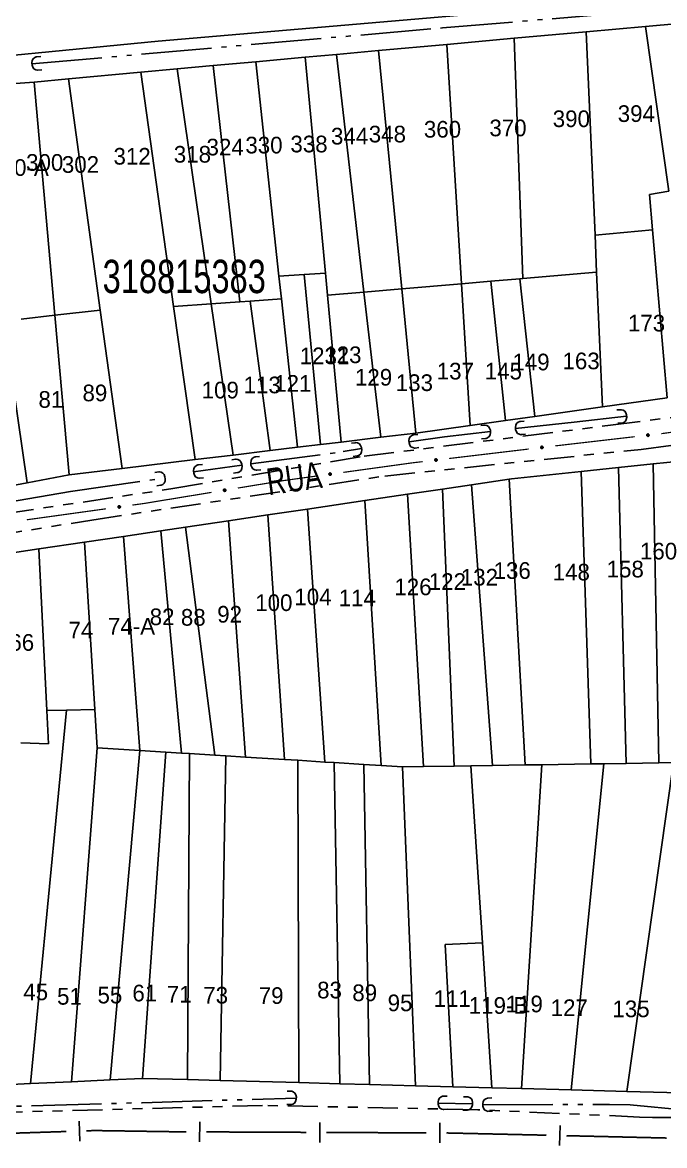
# Model space of a CAD drawing. Extents: x 201225 to 202591, y 4854937 to 4856079.
# Drawn here: x 201627.3 to 201723.5, y 4854939.4 to 4855107.8 of the extents above; entities that cross this region are included whole.
import ezdxf
from ezdxf.enums import TextEntityAlignment as Align

# ---------------------------------------------------------------- set-up
doc = ezdxf.new("R2010")
doc.units = 0
doc.header["$LTSCALE"] = 1.5
doc.header["$MEASUREMENT"] = 0
doc.linetypes.add('TRACO_05', pattern=[11, 7, -1, 0.5, -1, 0.5, -1])
doc.linetypes.add('TRACO_25', pattern=[8, 3, -1, 1, -1, 1, -1])
for name, color, linetype in [('CD_MALHA_LOTES', 7, 'CONTINUOUS'), ('CD_TXT_QUADRA', 2, 'CONTINUOUS'), ('HD-VALAS-DRENOS', 170, 'CONTINUOUS'), ('LM-LIM-SETORES-BAIRROS', 250, 'CONTINUOUS'), ('RU-QUADRA', 210, 'CONTINUOUS'), ('SV-BUEIRO-VALA', 7, 'CONTINUOUS'), ('SV-EIXO-RUA-N-PAV', 6, 'CONTINUOUS'), ('SV-RUA-NAO-PAV', 7, 'CONTINUOUS'), ('SV-RUA-PAVIM', 7, 'CONTINUOUS'), ('SV-TXT-RUA-N-PAV', 7, 'CONTINUOUS'), ('Th_NmrPort', 7, 'CONTINUOUS')]:
    doc.layers.add(name, color=color, linetype=linetype)
doc.styles.add('ARIAL', font='ARIAL.SHX')

# ---------------------------------------------------------------- blocks, each defined once
blk = doc.blocks.new('COD120', base_point=(202325.86, 4856054.02))
at = {"layer": 'SV-BUEIRO-VALA'}
blk.add_lwpolyline([(202324.86, 4856052.62), (202324.86, 4856053.203333), (202324.86, 4856053.290833), (202324.943333, 4856053.524167), (202325.11, 4856053.786667), (202325.36, 4856053.9325), (202325.693333, 4856054.02), (202326.026667, 4856054.02), (202326.36, 4856053.9325), (202326.61, 4856053.786667), (202326.776667, 4856053.524167), (202326.86, 4856053.290833), (202326.86, 4856053.203333), (202326.86, 4856052.62)], dxfattribs=at)

msp = doc.modelspace()

# ---------------------------------------------------------------- linework, layer by layer
at = {"layer": 'CD_MALHA_LOTES', "linetype": 'Continuous', "flags": 128}
for points in [[(201701.03, 4855105.47), (201711.81, 4855106.45)], [(201711.81, 4855106.45), (201720.7, 4855107.25)], [(201713.13, 4855075.93), (201711.81, 4855106.45)], [(201720.7, 4855107.25), (201725.68, 4855107.71)], [(201724.19, 4855082.54), (201720.7, 4855107.25)], [(201690.9, 4855104.55), (201701.03, 4855105.47)], [(201702.3, 4855069.46), (201701.03, 4855105.47)], [(201669.69, 4855102.62), (201674.37, 4855103.05)], [(201674.37, 4855103.05), (201680.65, 4855103.62)], [(201678.49, 4855067.41), (201674.37, 4855103.05)], [(201680.65, 4855103.62), (201690.9, 4855104.55)], [(201684.14, 4855067.89), (201680.65, 4855103.62)], [(201693.1, 4855068.67), (201690.9, 4855104.55)], [(201650.49, 4855100.88), (201655.88, 4855101.37)], [(201655.88, 4855101.37), (201662.27, 4855101.95)], [(201659.89, 4855065.96), (201655.88, 4855101.37)], [(201662.27, 4855101.95), (201669.69, 4855102.62)], [(201665.75, 4855069.79), (201662.27, 4855101.95)], [(201672.71, 4855070.23), (201669.69, 4855102.62)], [(201634.18, 4855099.39), (201645.06, 4855100.38)], [(201645.06, 4855100.38), (201650.49, 4855100.88)], [(201649.95, 4855065.25), (201645.06, 4855100.38)], [(201655.6, 4855065.65), (201650.49, 4855100.88)], [(201624.09, 4855098.57), (201629.07, 4855098.91)], [(201629.07, 4855098.91), (201634.18, 4855099.39)], [(201632.17, 4855063.94), (201629.07, 4855098.91)], [(201638.95, 4855064.7), (201634.18, 4855099.39)], [(201721.28, 4855082.06), (201724.19, 4855082.54)], [(201721.75, 4855076.75), (201721.28, 4855082.06)], [(201713.13, 4855075.93), (201721.75, 4855076.75)], [(201723.96, 4855051.56), (201721.75, 4855076.75)], [(201713.37, 4855070.41), (201713.13, 4855075.93)], [(201665.75, 4855069.79), (201669.52, 4855070.03)], [(201666.12, 4855066.4), (201665.75, 4855069.79)], [(201669.52, 4855070.03), (201672.71, 4855070.23)], [(201671.95, 4855044.55), (201669.52, 4855070.03)], [(201673.01, 4855066.94), (201672.71, 4855070.23)], [(201697.51, 4855069.05), (201701.87, 4855069.42)], [(201701.87, 4855069.42), (201702.3, 4855069.46)], [(201704.1, 4855048.78), (201701.87, 4855069.42)], [(201702.3, 4855069.46), (201713.37, 4855070.41)], [(201714.25, 4855050.21), (201713.37, 4855070.41)], [(201678.49, 4855067.41), (201684.14, 4855067.89)], [(201684.14, 4855067.89), (201693.1, 4855068.67)], [(201686.26, 4855046.27), (201684.14, 4855067.89)], [(201693.1, 4855068.67), (201697.51, 4855069.05)], [(201694.4, 4855047.41), (201693.1, 4855068.67)], [(201699.71, 4855048.16), (201697.51, 4855069.05)], [(201655.6, 4855065.65), (201659.89, 4855065.96)], [(201661.44, 4855066.07), (201659.89, 4855065.96)], [(201661.44, 4855066.07), (201666.12, 4855066.4)], [(201664.43, 4855043.64), (201661.44, 4855066.07)], [(201668.53, 4855044.14), (201666.12, 4855066.4)], [(201673.01, 4855066.94), (201678.49, 4855067.41)], [(201675.06, 4855044.92), (201673.01, 4855066.94)], [(201681.01, 4855045.64), (201678.49, 4855067.41)], [(201632.17, 4855063.94), (201638.95, 4855064.7)], [(201642.22, 4855040.97), (201638.95, 4855064.7)], [(201649.95, 4855065.25), (201655.6, 4855065.65)], [(201653.16, 4855042.29), (201649.95, 4855065.25)], [(201658.89, 4855042.98), (201655.6, 4855065.65)], [(201628.01, 4855038.83), (201624.52, 4855063.08)], [(201627.09, 4855063.37), (201632.17, 4855063.94)], [(201634.29, 4855040.03), (201632.17, 4855063.94)], [(201723.96, 4855051.56), (201714.25, 4855050.21)], [(201714.25, 4855050.21), (201704.1, 4855048.78)], [(201694.4, 4855047.41), (201686.26, 4855046.27)], [(201699.71, 4855048.16), (201694.4, 4855047.41)], [(201704.1, 4855048.78), (201699.71, 4855048.16)], [(201681.01, 4855045.64), (201675.06, 4855044.92)], [(201686.26, 4855046.27), (201681.01, 4855045.64)], [(201668.53, 4855044.14), (201664.43, 4855043.64)], [(201671.95, 4855044.55), (201668.53, 4855044.14)], [(201675.06, 4855044.92), (201671.95, 4855044.55)], [(201653.16, 4855042.29), (201642.22, 4855040.97)], [(201658.89, 4855042.98), (201653.16, 4855042.29)], [(201664.43, 4855043.64), (201658.89, 4855042.98)], [(201721.85, 4855041.64), (201727.98, 4855042.28)], [(201642.22, 4855040.97), (201634.29, 4855040.03)], [(201711.07, 4855040.51), (201716.67, 4855041.1)], [(201716.67, 4855041.1), (201721.85, 4855041.64)], [(201717.82, 4854996.74), (201716.67, 4855041.1)], [(201722.7, 4854996.82), (201721.85, 4855041.64)], [(201634.29, 4855040.03), (201628.01, 4855038.83)], [(201694.59, 4855038.52), (201700.28, 4855039.37)], [(201700.28, 4855039.37), (201700.62, 4855039.42)], [(201702.63, 4854996.5), (201700.28, 4855039.37)], [(201700.62, 4855039.42), (201711.07, 4855040.51)], [(201712.52, 4854996.66), (201711.07, 4855040.51)], [(201628.01, 4855038.83), (201621.54, 4855037.6)], [(201685.03, 4855037.1), (201690.28, 4855037.88)], [(201690.28, 4855037.88), (201694.59, 4855038.52)], [(201692.02, 4854996.33), (201690.28, 4855037.88)], [(201697.76, 4854996.42), (201694.59, 4855038.52)], [(201670.01, 4855034.87), (201678.63, 4855036.15)], [(201678.63, 4855036.15), (201685.03, 4855037.1)], [(201681.09, 4854996.41), (201678.63, 4855036.15)], [(201687.43, 4854996.26), (201685.03, 4855037.1)], [(201658.18, 4855033.11), (201664.1, 4855033.99)], [(201664.1, 4855033.99), (201670.01, 4855034.87)], [(201666.57, 4854997.32), (201664.1, 4855033.99)], [(201672.63, 4854996.94), (201670.01, 4855034.87)], [(201648.06, 4855031.61), (201651.75, 4855032.16)], [(201651.75, 4855032.16), (201658.18, 4855033.11)], [(201656.15, 4854997.97), (201651.75, 4855032.16)], [(201660.75, 4854997.69), (201658.18, 4855033.11)], [(201636.61, 4855029.91), (201642.44, 4855030.77)], [(201642.44, 4855030.77), (201648.06, 4855031.61)], [(201644.89, 4854998.68), (201642.44, 4855030.77)], [(201651.13, 4854998.29), (201648.06, 4855031.61)], [(201619.15, 4855027.31), (201629.74, 4855028.89)], [(201629.74, 4855028.89), (201636.61, 4855029.91)], [(201630.94, 4855004.66), (201629.74, 4855028.89)], [(201638.15, 4855004.82), (201636.61, 4855029.91)], [(201628.48, 4854948.72), (201633.91, 4855004.73)], [(201633.91, 4855004.73), (201630.94, 4855004.66)], [(201631.19, 4854999.65), (201630.94, 4855004.66)], [(201638.15, 4855004.82), (201633.91, 4855004.73)], [(201638.5, 4854999.08), (201638.15, 4855004.82)], [(201627.04, 4854999.8), (201631.19, 4854999.65)], [(201634.65, 4854949), (201638.5, 4854999.08)], [(201644.89, 4854998.68), (201638.5, 4854999.08)], [(201640.45, 4854949.27), (201644.89, 4854998.68)], [(201644.89, 4854998.68), (201648.77, 4854998.44)], [(201645.29, 4854949.49), (201648.77, 4854998.44)], [(201648.77, 4854998.44), (201651.13, 4854998.29)], [(201652.34, 4854998.21), (201651.13, 4854998.29)], [(201652.04, 4854949.32), (201652.34, 4854998.21)], [(201652.34, 4854998.21), (201656.15, 4854997.97)], [(201656.15, 4854997.97), (201657.8, 4854997.87)], [(201656.92, 4854949.19), (201657.8, 4854997.87)], [(201657.8, 4854997.87), (201660.75, 4854997.69)], [(201666.57, 4854997.32), (201660.75, 4854997.69)], [(201668.56, 4854997.2), (201666.57, 4854997.32)], [(201668.56, 4854997.2), (201672.63, 4854996.94)], [(201668.73, 4854948.88), (201668.56, 4854997.2)], [(201674.01, 4854996.86), (201672.63, 4854996.94)], [(201674.01, 4854996.86), (201678.45, 4854996.58)], [(201674.89, 4854948.71), (201674.01, 4854996.86)], [(201722.7, 4854996.82), (201717.82, 4854996.74)], [(201717.89, 4854947.56), (201724.91, 4854996.85)], [(201724.91, 4854996.85), (201722.7, 4854996.82)], [(201678.45, 4854996.58), (201681.09, 4854996.41)], [(201679.33, 4854948.59), (201678.45, 4854996.58)], [(201684.28, 4854996.21), (201681.09, 4854996.41)], [(201684.28, 4854996.21), (201687.43, 4854996.26)], [(201686.22, 4854948.41), (201684.28, 4854996.21)], [(201692.02, 4854996.33), (201687.43, 4854996.26)], [(201694.53, 4854996.37), (201692.02, 4854996.33)], [(201694.53, 4854996.37), (201697.76, 4854996.42)], [(201696.26, 4854969.83), (201694.53, 4854996.37)], [(201702.63, 4854996.5), (201697.76, 4854996.42)], [(201702.12, 4854947.98), (201705.13, 4854996.54)], [(201705.13, 4854996.54), (201702.63, 4854996.5)], [(201705.13, 4854996.54), (201712.52, 4854996.66)], [(201709.57, 4854947.79), (201714.45, 4854996.69)], [(201714.45, 4854996.69), (201712.52, 4854996.66)], [(201717.82, 4854996.74), (201714.45, 4854996.69)], [(201690.66, 4854969.56), (201696.26, 4854969.83)], [(201691.81, 4854948.26), (201690.66, 4854969.56)], [(201697.68, 4854948.1), (201696.26, 4854969.83)], [(201628.48, 4854948.72), (201623.75, 4854948.49)], [(201634.65, 4854949), (201628.48, 4854948.72)], [(201640.45, 4854949.27), (201634.65, 4854949)], [(201645.29, 4854949.49), (201640.45, 4854949.27)], [(201652.04, 4854949.32), (201645.29, 4854949.49)], [(201656.92, 4854949.19), (201652.04, 4854949.32)], [(201668.73, 4854948.88), (201656.92, 4854949.19)], [(201674.89, 4854948.71), (201668.73, 4854948.88)], [(201679.33, 4854948.59), (201674.89, 4854948.71)], [(201686.22, 4854948.41), (201679.33, 4854948.59)], [(201691.81, 4854948.26), (201686.22, 4854948.41)], [(201697.68, 4854948.1), (201691.81, 4854948.26)], [(201702.12, 4854947.98), (201697.68, 4854948.1)], [(201709.57, 4854947.79), (201702.12, 4854947.98)], [(201717.89, 4854947.56), (201709.57, 4854947.79)], [(201725.91, 4854947.35), (201717.89, 4854947.56)]]:
    msp.add_lwpolyline(points, dxfattribs=at)
at = {"layer": 'HD-VALAS-DRENOS', "linetype": 'TRACO_05'}
for points in [[(201628.72, 4855101.63, 10.17), (201690.28, 4855107.04, 9.69), (201736.24, 4855110.89, 9.24)], [(201701.21, 4855046.96, 7.95), (201709.98, 4855047.91, 7.89), (201717.87, 4855048.82, 7.9)], [(201685.24, 4855044.96, 8.35), (201690.54, 4855045.73, 7.9), (201697.45, 4855046.52, 7.95)], [(201661.53, 4855041.64, 8.45), (201675.39, 4855043.49, 8.35), (201678.13, 4855043.95, 8.32)], [(201652.95, 4855040.44, 8.45), (201660.19, 4855041.46, 8.45)], [(201591.87, 4855029.35, 9.65), (201608.63, 4855033.14, 9.62), (201634.5, 4855037.5, 9.23), (201648.68, 4855039.56, 8.33)], [(201595.68, 4854944.47, 9.64), (201645.26, 4854945.86, 9.65), (201668.35, 4854946.54, 9.26)], [(201689.6, 4854945.79, 8.7), (201694.76, 4854945.71, 8.7)], [(201696.31, 4854945.52, 8.74), (201715.28, 4854945.61, 8.45), (201718.38, 4854945.56, 8.45), (201726.75, 4854944.74, 8.07)]]:
    msp.add_polyline3d(points, dxfattribs=at)
at = {"layer": 'LM-LIM-SETORES-BAIRROS'}
for points in [[(201635.81, 4854943.1), (201635.91, 4854940.11)], [(201653.86, 4854942.98), (201653.85, 4854939.98)], [(201671.86, 4854942.9), (201671.85, 4854939.9)], [(201689.86, 4854942.82), (201689.85, 4854939.82)], [(201707.89, 4854942.43), (201707.82, 4854939.43)]]:
    msp.add_lwpolyline(points, dxfattribs=at)
at = {"layer": 'LM-LIM-SETORES-BAIRROS', "const_width": 0.25}
for points in [[(201633.86, 4854941.54), (201624.87, 4854941.25)], [(201638.14, 4854941.68), (201636.86, 4854941.64)], [(201638.86, 4854941.67), (201638.14, 4854941.68)], [(201650.19, 4854941.5), (201638.86, 4854941.67)], [(201650.86, 4854941.5), (201650.19, 4854941.5)], [(201651.86, 4854941.49), (201650.86, 4854941.5)], [(201669.86, 4854941.41), (201654.86, 4854941.48)], [(201687.86, 4854941.33), (201672.86, 4854941.4)], [(201702.87, 4854941.05), (201690.86, 4854941.32)], [(201703.85, 4854941.03), (201702.87, 4854941.05)], [(201705.85, 4854940.98), (201703.85, 4854941.03)], [(201723.85, 4854940.56), (201708.85, 4854940.91)]]:
    msp.add_lwpolyline(points, dxfattribs=at)
at = {"layer": 'RU-QUADRA', "linetype": 'Continuous', "flags": 128}
for points in [[(201624.09, 4855098.57), (201629.07, 4855098.91), (201634.18, 4855099.39), (201645.06, 4855100.38), (201650.49, 4855100.88), (201655.88, 4855101.37), (201662.27, 4855101.95), (201669.69, 4855102.62), (201674.37, 4855103.05), (201680.65, 4855103.62), (201690.9, 4855104.55), (201701.03, 4855105.47), (201711.81, 4855106.45), (201720.7, 4855107.25), (201725.68, 4855107.71)], [(201723.96, 4855051.56), (201714.25, 4855050.21), (201704.1, 4855048.78), (201699.71, 4855048.16), (201694.4, 4855047.41), (201686.26, 4855046.27), (201681.01, 4855045.64), (201675.06, 4855044.92), (201671.95, 4855044.55), (201668.53, 4855044.14), (201664.43, 4855043.64), (201658.89, 4855042.98), (201653.16, 4855042.29), (201642.22, 4855040.97), (201634.29, 4855040.03), (201628.01, 4855038.83), (201621.54, 4855037.6)], [(201727.98, 4855042.28), (201721.85, 4855041.64), (201716.67, 4855041.1), (201711.07, 4855040.51), (201700.62, 4855039.42), (201700.28, 4855039.37), (201694.59, 4855038.52), (201690.28, 4855037.88), (201685.03, 4855037.1), (201678.63, 4855036.15), (201670.01, 4855034.87), (201664.1, 4855033.99), (201658.18, 4855033.11), (201651.75, 4855032.16), (201648.06, 4855031.61), (201642.44, 4855030.77), (201636.61, 4855029.91), (201629.74, 4855028.89), (201619.15, 4855027.31)], [(201623.75, 4854948.49), (201628.48, 4854948.72), (201634.65, 4854949), (201640.45, 4854949.27), (201645.29, 4854949.5), (201652.04, 4854949.32), (201656.92, 4854949.19), (201668.73, 4854948.88), (201674.89, 4854948.71), (201679.33, 4854948.59), (201686.22, 4854948.41), (201691.81, 4854948.26), (201697.68, 4854948.1), (201702.12, 4854947.98), (201709.57, 4854947.79), (201717.89, 4854947.56), (201725.91, 4854947.35)]]:
    msp.add_lwpolyline(points, dxfattribs=at)
at = {"layer": 'SV-EIXO-RUA-N-PAV', "const_width": 0.18}
for points in [[(201723.25, 4855046.21), (201734.94, 4855047.8)], [(201707.15, 4855044.35), (201719.07, 4855045.73)], [(201723.05, 4855046.19), (201723.25, 4855046.21)], [(201691.26, 4855042.46), (201703.18, 4855043.88)], [(201675.4, 4855040.38), (201685.31, 4855041.75)], [(201685.31, 4855041.75), (201685.91, 4855041.83)], [(201685.91, 4855041.83), (201687.29, 4855041.99)], [(201659.58, 4855038.03), (201665.5, 4855039)], [(201665.5, 4855039), (201666.3, 4855039.13)], [(201666.3, 4855039.13), (201671.44, 4855039.84)], [(201645.47, 4855035.71), (201655.63, 4855037.38)], [(201643.78, 4855035.48), (201644.77, 4855035.61)], [(201644.77, 4855035.61), (201645.47, 4855035.71)], [(201627.94, 4855033.27), (201639.82, 4855034.92)]]:
    msp.add_lwpolyline(points, dxfattribs=at)
at = {"layer": 'SV-EIXO-RUA-N-PAV'}
for points in [[(201720.91, 4855046.05), (201720.94, 4855046.09), (201720.97, 4855046.12), (201721, 4855046.13), (201721.04, 4855046.14), (201721.07, 4855046.14), (201721.11, 4855046.13), (201721.15, 4855046.11), (201721.19, 4855046.08), (201721.21, 4855046.05), (201721.23, 4855046.01), (201721.23, 4855045.98), (201721.23, 4855045.95), (201721.23, 4855045.91), (201721.21, 4855045.87), (201721.18, 4855045.83), (201721.15, 4855045.8), (201721.11, 4855045.79), (201721.08, 4855045.78), (201721.04, 4855045.78), (201721.01, 4855045.79), (201720.97, 4855045.81), (201720.93, 4855045.84), (201720.9, 4855045.87), (201720.89, 4855045.9), (201720.88, 4855045.94), (201720.88, 4855045.97), (201720.89, 4855046.01), (201720.91, 4855046.05)], [(201705.01, 4855044.21), (201705.04, 4855044.24), (201705.07, 4855044.27), (201705.11, 4855044.29), (201705.14, 4855044.29), (201705.18, 4855044.29), (201705.21, 4855044.29), (201705.25, 4855044.27), (201705.29, 4855044.24), (201705.32, 4855044.2), (201705.33, 4855044.17), (201705.34, 4855044.14), (201705.34, 4855044.1), (201705.33, 4855044.07), (201705.32, 4855044.03), (201705.29, 4855043.99), (201705.25, 4855043.96), (201705.22, 4855043.95), (201705.18, 4855043.94), (201705.15, 4855043.94), (201705.11, 4855043.95), (201705.07, 4855043.96), (201705.04, 4855043.99), (201705.01, 4855044.03), (201705, 4855044.06), (201704.99, 4855044.1), (201704.99, 4855044.13), (201704.99, 4855044.17), (201705.01, 4855044.21)], [(201689.12, 4855042.32), (201689.15, 4855042.36), (201689.19, 4855042.39), (201689.22, 4855042.4), (201689.25, 4855042.41), (201689.29, 4855042.41), (201689.33, 4855042.4), (201689.36, 4855042.39), (201689.4, 4855042.36), (201689.43, 4855042.32), (201689.44, 4855042.29), (201689.45, 4855042.25), (201689.45, 4855042.22), (201689.44, 4855042.18), (201689.43, 4855042.14), (201689.4, 4855042.1), (201689.36, 4855042.08), (201689.33, 4855042.06), (201689.3, 4855042.06), (201689.26, 4855042.06), (201689.22, 4855042.06), (201689.19, 4855042.08), (201689.15, 4855042.11), (201689.12, 4855042.14), (201689.11, 4855042.18), (201689.1, 4855042.21), (201689.1, 4855042.25), (201689.1, 4855042.28), (201689.12, 4855042.32)], [(201673.26, 4855040.2), (201673.29, 4855040.24), (201673.32, 4855040.27), (201673.36, 4855040.28), (201673.39, 4855040.29), (201673.43, 4855040.29), (201673.46, 4855040.28), (201673.5, 4855040.27), (201673.54, 4855040.24), (201673.57, 4855040.2), (201673.59, 4855040.17), (201673.59, 4855040.14), (201673.59, 4855040.1), (201673.59, 4855040.07), (201673.57, 4855040.03), (201673.54, 4855039.99), (201673.51, 4855039.96), (201673.48, 4855039.95), (201673.44, 4855039.94), (201673.4, 4855039.94), (201673.37, 4855039.94), (201673.33, 4855039.96), (201673.29, 4855039.99), (201673.26, 4855040.02), (201673.25, 4855040.05), (201673.24, 4855040.09), (201673.24, 4855040.12), (201673.24, 4855040.16), (201673.26, 4855040.2)], [(201657.44, 4855037.79), (201657.47, 4855037.83), (201657.5, 4855037.86), (201657.54, 4855037.87), (201657.57, 4855037.88), (201657.61, 4855037.88), (201657.64, 4855037.88), (201657.68, 4855037.86), (201657.72, 4855037.84), (201657.75, 4855037.8), (201657.77, 4855037.77), (201657.78, 4855037.73), (201657.78, 4855037.7), (201657.77, 4855037.66), (201657.76, 4855037.62), (201657.73, 4855037.58), (201657.7, 4855037.55), (201657.66, 4855037.54), (201657.63, 4855037.53), (201657.59, 4855037.53), (201657.56, 4855037.53), (201657.52, 4855037.55), (201657.48, 4855037.58), (201657.45, 4855037.61), (201657.43, 4855037.64), (201657.43, 4855037.68), (201657.42, 4855037.71), (201657.43, 4855037.75), (201657.44, 4855037.79)], [(201641.64, 4855035.29), (201641.67, 4855035.33), (201641.71, 4855035.36), (201641.74, 4855035.37), (201641.77, 4855035.38), (201641.81, 4855035.38), (201641.84, 4855035.37), (201641.88, 4855035.36), (201641.92, 4855035.33), (201641.95, 4855035.29), (201641.97, 4855035.26), (201641.97, 4855035.23), (201641.98, 4855035.19), (201641.97, 4855035.15), (201641.95, 4855035.12), (201641.92, 4855035.08), (201641.89, 4855035.05), (201641.86, 4855035.04), (201641.82, 4855035.03), (201641.79, 4855035.03), (201641.75, 4855035.03), (201641.71, 4855035.05), (201641.67, 4855035.08), (201641.65, 4855035.11), (201641.63, 4855035.14), (201641.62, 4855035.18), (201641.62, 4855035.21), (201641.63, 4855035.25), (201641.64, 4855035.29)]]:
    msp.add_lwpolyline(points, close=True, dxfattribs=at)
for points in [[(201720.88, 4855045.97), (201721.21, 4855046.05)], [(201720.88, 4855045.94), (201721.23, 4855046.01)], [(201720.89, 4855046.01), (201721.19, 4855046.08)], [(201720.89, 4855045.99), (201721.19, 4855046.07)], [(201720.89, 4855045.96), (201721.21, 4855046.03)], [(201720.89, 4855045.92), (201721.23, 4855045.99)], [(201720.89, 4855045.9), (201721.23, 4855045.98)], [(201720.9, 4855046.03), (201721.16, 4855046.1)], [(201720.9, 4855045.89), (201721.23, 4855045.96)], [(201720.9, 4855045.87), (201721.23, 4855045.95)], [(201720.91, 4855046.05), (201721.15, 4855046.11)], [(201720.92, 4855046.07), (201721.12, 4855046.12)], [(201720.92, 4855045.85), (201721.23, 4855045.93)], [(201720.93, 4855045.84), (201721.23, 4855045.91)], [(201720.94, 4855046.09), (201721.11, 4855046.13)], [(201720.95, 4855046.1), (201721.08, 4855046.13)], [(201720.95, 4855045.82), (201721.22, 4855045.89)], [(201720.97, 4855046.12), (201721.07, 4855046.14)], [(201720.97, 4855045.81), (201721.21, 4855045.87)], [(201720.99, 4855045.8), (201721.19, 4855045.85)], [(201721.01, 4855045.79), (201721.18, 4855045.83)], [(201721.03, 4855045.79), (201721.16, 4855045.82)], [(201721.04, 4855045.78), (201721.15, 4855045.8)], [(201704.99, 4855044.17), (201705.29, 4855044.24)], [(201704.99, 4855044.13), (201705.32, 4855044.2)], [(201704.99, 4855044.11), (201705.32, 4855044.19)], [(201704.99, 4855044.1), (201705.33, 4855044.17)], [(201705, 4855044.18), (201705.27, 4855044.25)], [(201705, 4855044.15), (201705.3, 4855044.22)], [(201705, 4855044.08), (201705.34, 4855044.15)], [(201705, 4855044.06), (201705.34, 4855044.14)], [(201705.01, 4855044.21), (201705.25, 4855044.27)], [(201705.01, 4855044.04), (201705.34, 4855044.12)], [(201705.01, 4855044.03), (201705.34, 4855044.1)], [(201705.03, 4855044.23), (201705.23, 4855044.28)], [(201705.03, 4855044.01), (201705.33, 4855044.08)], [(201705.04, 4855044.24), (201705.21, 4855044.29)], [(201705.04, 4855043.99), (201705.33, 4855044.07)], [(201705.06, 4855044.26), (201705.19, 4855044.29)], [(201705.06, 4855043.98), (201705.32, 4855044.05)], [(201705.07, 4855044.27), (201705.18, 4855044.29)], [(201705.07, 4855043.96), (201705.32, 4855044.03)], [(201705.1, 4855043.96), (201705.29, 4855044.01)], [(201705.11, 4855043.95), (201705.29, 4855043.99)], [(201705.13, 4855043.94), (201705.26, 4855043.97)], [(201705.15, 4855043.94), (201705.25, 4855043.96)], [(201689.1, 4855042.28), (201689.4, 4855042.36)], [(201689.1, 4855042.25), (201689.43, 4855042.32)], [(201689.1, 4855042.23), (201689.43, 4855042.31)], [(201689.1, 4855042.21), (201689.44, 4855042.29)], [(201689.11, 4855042.3), (201689.38, 4855042.37)], [(201689.11, 4855042.27), (201689.41, 4855042.34)], [(201689.11, 4855042.19), (201689.45, 4855042.27)], [(201689.12, 4855042.32), (201689.36, 4855042.39)], [(201689.14, 4855042.34), (201689.34, 4855042.39)], [(201689.15, 4855042.36), (201689.33, 4855042.4)], [(201689.17, 4855042.38), (201689.3, 4855042.4)], [(201689.19, 4855042.39), (201689.29, 4855042.41)], [(201689.11, 4855042.18), (201689.45, 4855042.25)], [(201689.12, 4855042.16), (201689.45, 4855042.23)], [(201689.12, 4855042.14), (201689.45, 4855042.22)], [(201689.14, 4855042.13), (201689.44, 4855042.2)], [(201689.15, 4855042.11), (201689.44, 4855042.18)], [(201689.17, 4855042.1), (201689.43, 4855042.16)], [(201689.19, 4855042.08), (201689.43, 4855042.14)], [(201689.21, 4855042.07), (201689.41, 4855042.12)], [(201689.22, 4855042.06), (201689.4, 4855042.1)], [(201689.25, 4855042.06), (201689.37, 4855042.09)], [(201689.26, 4855042.06), (201689.36, 4855042.08)], [(201673.24, 4855040.16), (201673.54, 4855040.24)], [(201673.24, 4855040.12), (201673.57, 4855040.2)], [(201673.24, 4855040.09), (201673.59, 4855040.17)], [(201673.25, 4855040.18), (201673.52, 4855040.25)], [(201673.25, 4855040.14), (201673.55, 4855040.22)], [(201673.25, 4855040.11), (201673.57, 4855040.19)], [(201673.25, 4855040.07), (201673.59, 4855040.15)], [(201673.25, 4855040.05), (201673.59, 4855040.14)], [(201673.26, 4855040.2), (201673.5, 4855040.27)], [(201673.26, 4855040.04), (201673.59, 4855040.12)], [(201673.26, 4855040.02), (201673.59, 4855040.1)], [(201673.28, 4855040.22), (201673.48, 4855040.28)], [(201673.28, 4855040), (201673.59, 4855040.08)], [(201673.29, 4855040.24), (201673.46, 4855040.28)], [(201673.29, 4855039.99), (201673.59, 4855040.07)], [(201673.31, 4855040.26), (201673.44, 4855040.29)], [(201673.31, 4855039.98), (201673.58, 4855040.05)], [(201673.32, 4855040.27), (201673.43, 4855040.29)], [(201673.33, 4855039.96), (201673.57, 4855040.03)], [(201673.35, 4855039.95), (201673.55, 4855040.01)], [(201673.37, 4855039.94), (201673.54, 4855039.99)], [(201673.39, 4855039.94), (201673.52, 4855039.97)], [(201673.4, 4855039.94), (201673.51, 4855039.96)], [(201657.42, 4855037.71), (201657.75, 4855037.8)], [(201657.43, 4855037.75), (201657.72, 4855037.84)], [(201657.43, 4855037.73), (201657.73, 4855037.82)], [(201657.43, 4855037.7), (201657.75, 4855037.78)], [(201657.43, 4855037.68), (201657.77, 4855037.77)], [(201657.43, 4855037.66), (201657.77, 4855037.75)], [(201657.43, 4855037.64), (201657.78, 4855037.73)], [(201657.44, 4855037.79), (201657.68, 4855037.86)], [(201657.44, 4855037.77), (201657.7, 4855037.85)], [(201657.45, 4855037.63), (201657.77, 4855037.72)], [(201657.45, 4855037.61), (201657.78, 4855037.7)], [(201657.46, 4855037.81), (201657.66, 4855037.87)], [(201657.47, 4855037.83), (201657.64, 4855037.88)], [(201657.47, 4855037.59), (201657.77, 4855037.68)], [(201657.48, 4855037.58), (201657.77, 4855037.66)], [(201657.49, 4855037.84), (201657.62, 4855037.88)], [(201657.5, 4855037.86), (201657.61, 4855037.88)], [(201657.5, 4855037.57), (201657.76, 4855037.64)], [(201657.52, 4855037.55), (201657.76, 4855037.62)], [(201657.54, 4855037.54), (201657.73, 4855037.6)], [(201657.56, 4855037.53), (201657.73, 4855037.58)], [(201657.58, 4855037.53), (201657.71, 4855037.57)], [(201657.59, 4855037.53), (201657.7, 4855037.55)], [(201641.62, 4855035.21), (201641.95, 4855035.29)], [(201641.62, 4855035.18), (201641.97, 4855035.26)], [(201641.63, 4855035.25), (201641.92, 4855035.33)], [(201641.63, 4855035.23), (201641.93, 4855035.31)], [(201641.63, 4855035.2), (201641.95, 4855035.28)], [(201641.63, 4855035.16), (201641.97, 4855035.24)], [(201641.63, 4855035.14), (201641.97, 4855035.23)], [(201641.64, 4855035.29), (201641.88, 4855035.36)], [(201641.64, 4855035.27), (201641.9, 4855035.34)], [(201641.64, 4855035.13), (201641.97, 4855035.21)], [(201641.65, 4855035.11), (201641.98, 4855035.19)], [(201641.66, 4855035.31), (201641.86, 4855035.36)], [(201641.66, 4855035.09), (201641.97, 4855035.17)], [(201641.67, 4855035.33), (201641.84, 4855035.37)], [(201641.67, 4855035.08), (201641.97, 4855035.15)], [(201641.69, 4855035.34), (201641.82, 4855035.37)], [(201641.7, 4855035.06), (201641.96, 4855035.13)], [(201641.71, 4855035.36), (201641.81, 4855035.38)], [(201641.71, 4855035.05), (201641.95, 4855035.12)], [(201641.74, 4855035.04), (201641.93, 4855035.09)], [(201641.75, 4855035.03), (201641.92, 4855035.08)], [(201641.77, 4855035.03), (201641.9, 4855035.06)], [(201641.79, 4855035.03), (201641.89, 4855035.05)]]:
    msp.add_lwpolyline(points, dxfattribs=at)
at = {"layer": 'SV-RUA-NAO-PAV', "linetype": 'TRACO_25'}
for points in [[(201551.28, 4855021.95, 10.4), (201555.27, 4855018.81, 10.34), (201558.95, 4855018.58, 10.17), (201558.95, 4855018.59, 10.17), (201588.9, 4855027.64, 9.79), (201612.63, 4855032.4, 9.36), (201649.83, 4855037.94, 8.57), (201678.5, 4855042.79, 8.22), (201715.45, 4855047.44, 8.27), (201742.22, 4855050.84, 8.3), (201743.28, 4855052.99, 8.29), (201739.23, 4855084.39, 8.56), (201735.73, 4855112.79, 9.05)], [(201556.22, 4855006.64, 10.79), (201558.31, 4855012.94, 10.51), (201560.91, 4855015.53, 9.99), (201586.65, 4855024.15, 9.78), (201599.05, 4855027.01, 9.69), (201637.69, 4855033.23, 8.95), (201681.63, 4855039.83, 7.83), (201720.05, 4855043.83, 8.4), (201749.86, 4855047.83, 8.42)], [(201748.96, 4854943.65, 6.04), (201721.74, 4854943.65, 8), (201719.81, 4854943.71, 8), (201695.55, 4854944.81, 8.87), (201663.3, 4854945.45, 8.93), (201623.78, 4854944.39, 9.77), (201583.18, 4854942.47, 7.39), (201577.89, 4854943.75, 7.39), (201576.46, 4854945.25, 7.39), (201575.74, 4854946.55, 7.39)]]:
    msp.add_polyline3d(points, dxfattribs=at)
at = {"layer": 'SV-RUA-PAVIM', "linetype": 'Continuous'}
msp.add_polyline3d([(201735.73, 4855112.79, 8.38), (201732.76, 4855112.39, 9.56), (201647.65, 4855105.05, 10.51), (201609.65, 4855101.35, 10.51), (201539.05, 4855094.47, 10.64)], dxfattribs=at)

# ---------------------------------------------------------------- block references
at = {"layer": 'SV-BUEIRO-VALA'}
for p, rotation in [((201628.72, 4855101.63, 9.05), 95), ((201717.87, 4855048.82, 9.05), 273), ((201697.45, 4855046.52, 9.05), 274), ((201701.21, 4855046.96, 9.05), 95), ((201685.24, 4855044.96, 9.05), 95), ((201678.13, 4855043.95, 9.05), 278), ((201660.19, 4855041.46, 9.05), 278), ((201661.53, 4855041.64, 9.05), 95), ((201652.95, 4855040.44, 9.05), 95), ((201648.68, 4855039.56, 9.05), 278), ((201668.35, 4854946.54, 3.31), 268.0000000000001), ((201689.6, 4854945.79, 3.31), 93.00000000000001), ((201694.76, 4854945.71, 3.31), 268.0000000000001), ((201696.31, 4854945.52, 3.31), 93.00000000000001)]:
    msp.add_blockref('COD120', p, dxfattribs=dict(at, rotation=rotation))

# ---------------------------------------------------------------- texts
at = {"layer": 'CD_TXT_QUADRA', "style": 'ARIAL', "width": 0.7}
msp.add_text('318815383', height=5, dxfattribs=at).set_placement((201639.31, 4855067.26))
at = {"layer": 'SV-TXT-RUA-N-PAV', "style": 'ARIAL', "width": 0.7}
msp.add_text('RUA', height=4, rotation=8, dxfattribs=at).set_placement((201664.21, 4855036.94))
at = {"layer": 'Th_NmrPort', "color": 1}
for s, p in [('390', (201706.79, 4855093.41)), ('394', (201716.53, 4855094.18)), ('360', (201687.47, 4855091.83)), ('370', (201697.29, 4855092.03)), ('344', (201673.54, 4855090.8)), ('348', (201679.21, 4855091.11)), ('324', (201654.89, 4855089.16)), ('330', (201660.71, 4855089.46)), ('338', (201667.46, 4855089.62)), ('300', (201627.84, 4855086.86)), ('302', (201633.2, 4855086.55)), ('312', (201640.94, 4855087.78)), ('318', (201649.98, 4855088.08)), ('290-A', (201622.32, 4855086.09)), ('173', (201718.06, 4855062.76)), ('1231', (201668.86, 4855057.85)), ('123', (201672.54, 4855058.01)), ('149', (201700.74, 4855056.93)), ('163', (201708.25, 4855057.09)), ('129', (201677.14, 4855054.64)), ('137', (201689.4, 4855055.56)), ('145', (201696.6, 4855055.56)), ('113', (201660.44, 4855053.49)), ('121', (201665.03, 4855053.72)), ('133', (201683.26, 4855053.83)), ('81', (201629.69, 4855051.32)), ('89', (201636.29, 4855052.29)), ('109', (201654.16, 4855052.72)), ('160', (201719.86, 4855028.57)), ('158', (201714.87, 4855025.88)), ('132', (201693.01, 4855024.66)), ('136', (201697.92, 4855025.66)), ('148', (201706.78, 4855025.42)), ('126', (201683.05, 4855023.21)), ('122', (201688.2, 4855024.01)), ('100', (201662.19, 4855020.84)), ('104', (201668.05, 4855021.71)), ('114', (201674.7, 4855021.55)), ('92', (201656.49, 4855019.1)), ('82', (201646.37, 4855018.72)), ('88', (201651.04, 4855018.64)), ('74', (201634.2, 4855016.72)), ('74-A', (201640.11, 4855017.3)), ('66', (201625.33, 4855014.88)), ('45', (201627.42, 4854962.48)), ('55', (201638.54, 4854962)), ('61', (201643.77, 4854962.3)), ('71', (201648.93, 4854962.13)), ('73', (201654.4, 4854961.98)), ('79', (201662.71, 4854961.92)), ('83', (201671.47, 4854962.75)), ('89', (201676.74, 4854962.34)), ('51', (201632.48, 4854961.81)), ('95', (201682.04, 4854960.83)), ('111', (201688.93, 4854961.47)), ('119-B', (201694.2, 4854960.44)), ('119', (201699.73, 4854960.66)), ('127', (201706.48, 4854960.1)), ('135', (201715.74, 4854959.93))]:
    msp.add_text(s, height=2.5, dxfattribs=at).set_placement(p, align=Align.MIDDLE_LEFT)

doc.saveas('drawing.dxf')
